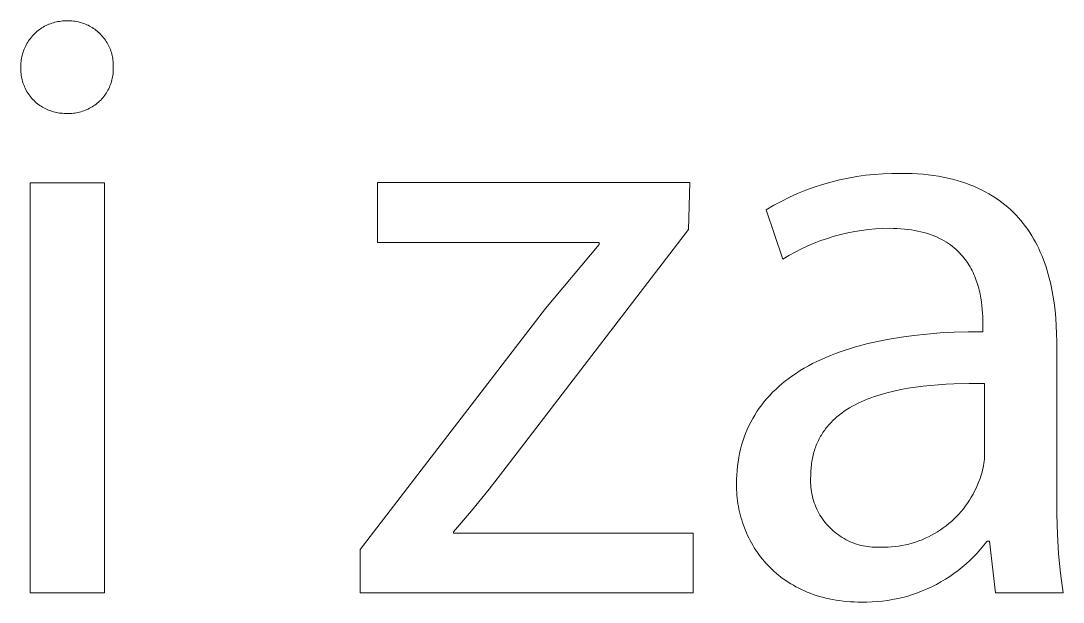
# Model space of a CAD drawing. Header units: millimetres. Extents: x 430 to 4403, y -1522 to 1254.
# Drawn here: x 3277.46 to 3326.42, y -1456.11 to -1428.83 of the extents above; entities that cross this region are included whole.
import ezdxf

# ---------------------------------------------------------------- set-up
doc = ezdxf.new("R2010")
doc.units = ezdxf.units.MM
doc.header["$MEASUREMENT"] = 0
doc.layers.add('Domyślny', color=7, linetype='Continuous', true_color=0x000000)

msp = doc.modelspace()

# ---------------------------------------------------------------- linework, layer by layer
at = {"layer": 'Domyślny', "color": 18, "lineweight": 15, "true_color": 0x000000}
for p, q in [((3278.449, -1429.154), (3278.512, -1429.116)), ((3278.512, -1429.116), (3278.576, -1429.08)), ((3278.576, -1429.08), (3278.642, -1429.046)), ((3278.642, -1429.046), (3278.708, -1429.014)), ((3278.708, -1429.014), (3278.776, -1428.985)), ((3278.776, -1428.985), (3278.845, -1428.959)), ((3278.845, -1428.959), (3278.915, -1428.934)), ((3278.915, -1428.934), (3278.985, -1428.912)), ((3278.985, -1428.912), (3279.056, -1428.893)), ((3279.056, -1428.893), (3279.128, -1428.876)), ((3279.128, -1428.876), (3279.201, -1428.861)), ((3279.201, -1428.861), (3279.274, -1428.849)), ((3279.274, -1428.849), (3279.347, -1428.84)), ((3279.347, -1428.84), (3279.42, -1428.833)), ((3279.42, -1428.833), (3279.494, -1428.829)), ((3279.494, -1428.829), (3279.568, -1428.827)), ((3279.568, -1428.827), (3279.642, -1428.828)), ((3279.642, -1428.828), (3279.714, -1428.827)), ((3279.714, -1428.827), (3279.786, -1428.828)), ((3279.786, -1428.828), (3279.857, -1428.832)), ((3279.857, -1428.832), (3279.929, -1428.839)), ((3279.929, -1428.839), (3280.001, -1428.848)), ((3280.001, -1428.848), (3280.072, -1428.859)), ((3280.072, -1428.859), (3280.143, -1428.873)), ((3280.143, -1428.873), (3280.213, -1428.889)), ((3280.213, -1428.889), (3280.282, -1428.908)), ((3280.282, -1428.908), (3280.351, -1428.929)), ((3280.351, -1428.929), (3280.419, -1428.952)), ((3280.419, -1428.952), (3280.487, -1428.978)), ((3280.487, -1428.978), (3280.553, -1429.006)), ((3280.553, -1429.006), (3280.618, -1429.036)), ((3280.618, -1429.036), (3280.683, -1429.068)), ((3280.683, -1429.068), (3280.746, -1429.103)), ((3280.746, -1429.103), (3280.808, -1429.14)), ((3277.904, -1429.647), (3277.951, -1429.59)), ((3277.951, -1429.59), (3277.999, -1429.534)), ((3277.999, -1429.534), (3278.049, -1429.48)), ((3278.049, -1429.48), (3278.101, -1429.428)), ((3278.101, -1429.428), (3278.155, -1429.377)), ((3278.155, -1429.377), (3278.21, -1429.328)), ((3278.21, -1429.328), (3278.268, -1429.282)), ((3278.268, -1429.282), (3278.326, -1429.237)), ((3278.326, -1429.237), (3278.387, -1429.195)), ((3278.387, -1429.195), (3278.449, -1429.154)), ((3280.808, -1429.14), (3280.868, -1429.179)), ((3280.868, -1429.179), (3280.927, -1429.22)), ((3280.927, -1429.22), (3280.985, -1429.263)), ((3280.985, -1429.263), (3281.041, -1429.308)), ((3281.041, -1429.308), (3281.096, -1429.355)), ((3281.096, -1429.355), (3281.149, -1429.403)), ((3281.149, -1429.403), (3281.201, -1429.454)), ((3281.201, -1429.454), (3281.25, -1429.506)), ((3281.25, -1429.506), (3281.298, -1429.56)), ((3281.298, -1429.56), (3281.344, -1429.616)), ((3281.344, -1429.616), (3281.388, -1429.673)), ((3277.611, -1430.158), (3277.64, -1430.09)), ((3277.64, -1430.09), (3277.671, -1430.023)), ((3277.671, -1430.023), (3277.704, -1429.957)), ((3277.704, -1429.957), (3277.74, -1429.892)), ((3277.74, -1429.892), (3277.778, -1429.829)), ((3277.778, -1429.829), (3277.818, -1429.767)), ((3277.818, -1429.767), (3277.86, -1429.706)), ((3277.86, -1429.706), (3277.904, -1429.647)), ((3281.388, -1429.673), (3281.43, -1429.731)), ((3281.43, -1429.731), (3281.469, -1429.791)), ((3281.469, -1429.791), (3281.507, -1429.852)), ((3281.507, -1429.852), (3281.543, -1429.915)), ((3281.543, -1429.915), (3281.576, -1429.979)), ((3281.576, -1429.979), (3281.608, -1430.044)), ((3281.608, -1430.044), (3281.637, -1430.11)), ((3281.637, -1430.11), (3281.664, -1430.176)), ((3277.478, -1430.656), (3277.489, -1430.583)), ((3277.489, -1430.583), (3277.503, -1430.51)), ((3277.503, -1430.51), (3277.52, -1430.439)), ((3277.52, -1430.439), (3277.539, -1430.367)), ((3277.539, -1430.367), (3277.561, -1430.297)), ((3277.561, -1430.297), (3277.584, -1430.227)), ((3277.584, -1430.227), (3277.611, -1430.158)), ((3281.664, -1430.176), (3281.688, -1430.244)), ((3281.688, -1430.244), (3281.71, -1430.313)), ((3281.71, -1430.313), (3281.73, -1430.382)), ((3281.73, -1430.382), (3281.747, -1430.452)), ((3281.747, -1430.452), (3281.762, -1430.522)), ((3281.762, -1430.522), (3281.775, -1430.593)), ((3281.775, -1430.593), (3281.785, -1430.665)), ((3277.457, -1430.95), (3277.459, -1430.876)), ((3277.459, -1431.024), (3277.457, -1430.95)), ((3277.458, -1431.095), (3277.459, -1431.024)), ((3277.459, -1430.876), (3277.462, -1430.803)), ((3277.462, -1430.803), (3277.469, -1430.729)), ((3277.469, -1430.729), (3277.478, -1430.656)), ((3281.785, -1430.665), (3281.792, -1430.736)), ((3281.792, -1430.736), (3281.798, -1430.808)), ((3281.798, -1430.808), (3281.8, -1430.88)), ((3281.8, -1430.952), (3281.798, -1431.024)), ((3281.798, -1431.024), (3281.799, -1431.097)), ((3281.8, -1430.88), (3281.8, -1430.952)), ((3277.459, -1431.167), (3277.458, -1431.095)), ((3277.463, -1431.238), (3277.459, -1431.167)), ((3277.469, -1431.309), (3277.463, -1431.238)), ((3277.478, -1431.38), (3277.469, -1431.309)), ((3277.489, -1431.451), (3277.478, -1431.38)), ((3277.503, -1431.521), (3277.489, -1431.451)), ((3277.519, -1431.59), (3277.503, -1431.521)), ((3281.751, -1431.529), (3281.734, -1431.6)), ((3281.765, -1431.458), (3281.751, -1431.529)), ((3281.777, -1431.386), (3281.765, -1431.458)), ((3281.786, -1431.314), (3281.777, -1431.386)), ((3281.793, -1431.242), (3281.786, -1431.314)), ((3281.797, -1431.169), (3281.793, -1431.242)), ((3281.799, -1431.097), (3281.797, -1431.169)), ((3277.537, -1431.659), (3277.519, -1431.59)), ((3277.558, -1431.728), (3277.537, -1431.659)), ((3277.581, -1431.795), (3277.558, -1431.728)), ((3277.606, -1431.862), (3277.581, -1431.795)), ((3277.634, -1431.928), (3277.606, -1431.862)), ((3277.664, -1431.993), (3277.634, -1431.928)), ((3277.696, -1432.057), (3277.664, -1431.993)), ((3277.73, -1432.119), (3277.696, -1432.057)), ((3281.583, -1432.009), (3281.55, -1432.073)), ((3281.614, -1431.943), (3281.583, -1432.009)), ((3281.643, -1431.876), (3281.614, -1431.943)), ((3281.67, -1431.808), (3281.643, -1431.876)), ((3281.694, -1431.74), (3281.67, -1431.808)), ((3281.715, -1431.67), (3281.694, -1431.74)), ((3281.734, -1431.6), (3281.715, -1431.67)), ((3277.767, -1432.181), (3277.73, -1432.119)), ((3277.805, -1432.241), (3277.767, -1432.181)), ((3277.846, -1432.3), (3277.805, -1432.241)), ((3277.888, -1432.357), (3277.846, -1432.3)), ((3277.933, -1432.413), (3277.888, -1432.357)), ((3277.979, -1432.467), (3277.933, -1432.413)), ((3278.027, -1432.52), (3277.979, -1432.467)), ((3278.077, -1432.571), (3278.027, -1432.52)), ((3281.207, -1432.541), (3281.156, -1432.592)), ((3281.257, -1432.488), (3281.207, -1432.541)), ((3281.305, -1432.433), (3281.257, -1432.488)), ((3281.351, -1432.377), (3281.305, -1432.433)), ((3281.395, -1432.319), (3281.351, -1432.377)), ((3281.437, -1432.26), (3281.395, -1432.319)), ((3281.477, -1432.199), (3281.437, -1432.26)), ((3281.515, -1432.137), (3281.477, -1432.199)), ((3281.55, -1432.073), (3281.515, -1432.137)), ((3278.129, -1432.62), (3278.077, -1432.571)), ((3278.183, -1432.667), (3278.129, -1432.62)), ((3278.238, -1432.713), (3278.183, -1432.667)), ((3278.294, -1432.756), (3278.238, -1432.713)), ((3278.352, -1432.798), (3278.294, -1432.756)), ((3278.411, -1432.838), (3278.352, -1432.798)), ((3278.472, -1432.875), (3278.411, -1432.838)), ((3278.534, -1432.911), (3278.472, -1432.875)), ((3278.597, -1432.944), (3278.534, -1432.911)), ((3278.662, -1432.975), (3278.597, -1432.944)), ((3278.727, -1433.004), (3278.662, -1432.975)), ((3278.793, -1433.031), (3278.727, -1433.004)), ((3278.86, -1433.055), (3278.793, -1433.031)), ((3280.42, -1433.049), (3280.351, -1433.072)), ((3280.488, -1433.023), (3280.42, -1433.049)), ((3280.555, -1432.994), (3280.488, -1433.023)), ((3280.621, -1432.964), (3280.555, -1432.994)), ((3280.686, -1432.931), (3280.621, -1432.964)), ((3280.749, -1432.896), (3280.686, -1432.931)), ((3280.812, -1432.859), (3280.749, -1432.896)), ((3280.873, -1432.819), (3280.812, -1432.859)), ((3280.933, -1432.778), (3280.873, -1432.819)), ((3280.991, -1432.734), (3280.933, -1432.778)), ((3281.047, -1432.689), (3280.991, -1432.734)), ((3281.103, -1432.641), (3281.047, -1432.689)), ((3281.156, -1432.592), (3281.103, -1432.641)), ((3278.928, -1433.077), (3278.86, -1433.055)), ((3278.997, -1433.097), (3278.928, -1433.077)), ((3279.066, -1433.114), (3278.997, -1433.097)), ((3279.136, -1433.129), (3279.066, -1433.114)), ((3279.206, -1433.141), (3279.136, -1433.129)), ((3279.277, -1433.152), (3279.206, -1433.141)), ((3279.348, -1433.159), (3279.277, -1433.152)), ((3279.419, -1433.164), (3279.348, -1433.159)), ((3279.491, -1433.167), (3279.419, -1433.164)), ((3279.562, -1433.167), (3279.491, -1433.167)), ((3279.635, -1433.171), (3279.562, -1433.167)), ((3279.707, -1433.173), (3279.635, -1433.171)), ((3279.78, -1433.171), (3279.707, -1433.173)), ((3279.853, -1433.168), (3279.78, -1433.171)), ((3279.925, -1433.162), (3279.853, -1433.168)), ((3279.997, -1433.153), (3279.925, -1433.162)), ((3280.069, -1433.142), (3279.997, -1433.153)), ((3280.141, -1433.128), (3280.069, -1433.142)), ((3280.211, -1433.112), (3280.141, -1433.128)), ((3280.282, -1433.093), (3280.211, -1433.112)), ((3280.351, -1433.072), (3280.282, -1433.093)), ((3317.956, -1436), (3318.369, -1435.984)), ((3318.369, -1435.984), (3318.783, -1435.983)), ((3318.783, -1435.983), (3319.055, -1435.986)), ((3319.055, -1435.986), (3319.321, -1435.994)), ((3277.895, -1436.422), (3281.388, -1436.422)), ((3277.895, -1455.672), (3277.895, -1436.422)), ((3281.388, -1436.422), (3281.388, -1455.672)), ((3294.204, -1439.236), (3294.204, -1436.418)), ((3294.204, -1436.418), (3308.876, -1436.418)), ((3308.876, -1436.418), (3308.823, -1438.614)), ((3315.111, -1436.509), (3315.508, -1436.394)), ((3315.508, -1436.394), (3315.909, -1436.293)), ((3315.909, -1436.293), (3316.314, -1436.206)), ((3316.314, -1436.206), (3316.722, -1436.133)), ((3316.722, -1436.133), (3317.131, -1436.074)), ((3317.131, -1436.074), (3317.543, -1436.03)), ((3317.543, -1436.03), (3317.956, -1436)), ((3319.321, -1435.994), (3319.58, -1436.009)), ((3319.58, -1436.009), (3319.834, -1436.029)), ((3319.834, -1436.029), (3320.08, -1436.054)), ((3320.08, -1436.054), (3320.321, -1436.085)), ((3320.321, -1436.085), (3320.556, -1436.122)), ((3320.556, -1436.122), (3320.785, -1436.163)), ((3320.785, -1436.163), (3321.007, -1436.21)), ((3321.007, -1436.21), (3321.224, -1436.261)), ((3321.224, -1436.261), (3321.435, -1436.318)), ((3321.435, -1436.318), (3321.641, -1436.379)), ((3321.641, -1436.379), (3321.841, -1436.446)), ((3321.841, -1436.446), (3322.035, -1436.516)), ((3313.567, -1437.105), (3313.945, -1436.936)), ((3313.945, -1436.936), (3314.328, -1436.78)), ((3314.328, -1436.78), (3314.717, -1436.637)), ((3314.717, -1436.637), (3315.111, -1436.509)), ((3322.035, -1436.516), (3322.223, -1436.592)), ((3322.223, -1436.592), (3322.407, -1436.672)), ((3322.407, -1436.672), (3322.584, -1436.756)), ((3322.584, -1436.756), (3322.757, -1436.844)), ((3322.757, -1436.844), (3322.924, -1436.937)), ((3322.924, -1436.937), (3323.086, -1437.033)), ((3312.83, -1437.482), (3313.196, -1437.287)), ((3313.196, -1437.287), (3313.567, -1437.105)), ((3323.086, -1437.033), (3323.243, -1437.134)), ((3323.243, -1437.134), (3323.395, -1437.239)), ((3323.395, -1437.239), (3323.542, -1437.347)), ((3323.542, -1437.347), (3323.684, -1437.459)), ((3312.472, -1437.689), (3312.83, -1437.482)), ((3313.253, -1440.005), (3312.472, -1437.689)), ((3323.684, -1437.459), (3323.821, -1437.575)), ((3323.821, -1437.575), (3323.953, -1437.694)), ((3323.953, -1437.694), (3324.081, -1437.816)), ((3324.081, -1437.816), (3324.204, -1437.942)), ((3324.204, -1437.942), (3324.322, -1438.071)), ((3324.322, -1438.071), (3324.436, -1438.203)), ((3324.436, -1438.203), (3324.546, -1438.338)), ((3324.546, -1438.338), (3324.651, -1438.477)), ((3308.823, -1438.614), (3300.25, -1449.78)), ((3315.979, -1438.852), (3315.66, -1438.937)), ((3316.301, -1438.777), (3315.979, -1438.852)), ((3316.625, -1438.713), (3316.301, -1438.777)), ((3316.951, -1438.661), (3316.625, -1438.713)), ((3317.279, -1438.619), (3316.951, -1438.661)), ((3317.607, -1438.589), (3317.279, -1438.619)), ((3317.937, -1438.57), (3317.607, -1438.589)), ((3318.267, -1438.563), (3317.937, -1438.57)), ((3318.449, -1438.565), (3318.267, -1438.563)), ((3318.627, -1438.571), (3318.449, -1438.565)), ((3318.799, -1438.581), (3318.627, -1438.571)), ((3318.966, -1438.595), (3318.799, -1438.581)), ((3319.128, -1438.613), (3318.966, -1438.595)), ((3319.286, -1438.635), (3319.128, -1438.613)), ((3319.439, -1438.66), (3319.286, -1438.635)), ((3319.587, -1438.689), (3319.439, -1438.66)), ((3319.731, -1438.721), (3319.587, -1438.689)), ((3319.87, -1438.757), (3319.731, -1438.721)), ((3320.005, -1438.796), (3319.87, -1438.757)), ((3320.135, -1438.838), (3320.005, -1438.796)), ((3320.261, -1438.883), (3320.135, -1438.838)), ((3320.383, -1438.931), (3320.261, -1438.883)), ((3324.651, -1438.477), (3324.752, -1438.618)), ((3324.752, -1438.618), (3324.848, -1438.761)), ((3324.848, -1438.761), (3324.941, -1438.908)), ((3324.941, -1438.908), (3325.029, -1439.056)), ((3304.616, -1439.236), (3294.204, -1439.236)), ((3302.102, -1442.319), (3304.616, -1439.329)), ((3304.616, -1439.329), (3304.616, -1439.236)), ((3314.42, -1439.388), (3314.121, -1439.527)), ((3314.724, -1439.26), (3314.42, -1439.388)), ((3315.033, -1439.142), (3314.724, -1439.26)), ((3315.345, -1439.034), (3315.033, -1439.142)), ((3315.66, -1438.937), (3315.345, -1439.034)), ((3320.501, -1438.982), (3320.383, -1438.931)), ((3320.615, -1439.036), (3320.501, -1438.982)), ((3320.724, -1439.092), (3320.615, -1439.036)), ((3320.83, -1439.151), (3320.724, -1439.092)), ((3320.932, -1439.213), (3320.83, -1439.151)), ((3321.03, -1439.277), (3320.932, -1439.213)), ((3321.124, -1439.343), (3321.03, -1439.277)), ((3321.215, -1439.412), (3321.124, -1439.343)), ((3321.302, -1439.482), (3321.215, -1439.412)), ((3325.029, -1439.056), (3325.113, -1439.208)), ((3325.113, -1439.208), (3325.193, -1439.361)), ((3325.193, -1439.361), (3325.27, -1439.517)), ((3313.537, -1439.836), (3313.253, -1440.005)), ((3313.826, -1439.677), (3313.537, -1439.836)), ((3314.121, -1439.527), (3313.826, -1439.677)), ((3321.385, -1439.555), (3321.302, -1439.482)), ((3321.465, -1439.629), (3321.385, -1439.555)), ((3321.542, -1439.706), (3321.465, -1439.629)), ((3321.616, -1439.784), (3321.542, -1439.706)), ((3321.686, -1439.863), (3321.616, -1439.784)), ((3321.753, -1439.945), (3321.686, -1439.863)), ((3325.27, -1439.517), (3325.342, -1439.675)), ((3325.342, -1439.675), (3325.411, -1439.835)), ((3325.411, -1439.835), (3325.476, -1439.998)), ((3321.817, -1440.027), (3321.753, -1439.945)), ((3321.877, -1440.111), (3321.817, -1440.027)), ((3321.935, -1440.197), (3321.877, -1440.111)), ((3321.99, -1440.283), (3321.935, -1440.197)), ((3322.042, -1440.371), (3321.99, -1440.283)), ((3322.092, -1440.459), (3322.042, -1440.371)), ((3325.476, -1439.998), (3325.538, -1440.161)), ((3325.538, -1440.161), (3325.596, -1440.327)), ((3325.596, -1440.327), (3325.65, -1440.495)), ((3322.139, -1440.548), (3322.092, -1440.459)), ((3322.183, -1440.639), (3322.139, -1440.548)), ((3322.224, -1440.729), (3322.183, -1440.639)), ((3322.264, -1440.821), (3322.224, -1440.729)), ((3322.3, -1440.913), (3322.264, -1440.821)), ((3325.65, -1440.495), (3325.701, -1440.664)), ((3325.701, -1440.664), (3325.749, -1440.834)), ((3325.749, -1440.834), (3325.794, -1441.006)), ((3322.335, -1441.005), (3322.3, -1440.913)), ((3322.367, -1441.098), (3322.335, -1441.005)), ((3322.397, -1441.191), (3322.367, -1441.098)), ((3322.425, -1441.284), (3322.397, -1441.191)), ((3322.451, -1441.377), (3322.425, -1441.284)), ((3325.794, -1441.006), (3325.835, -1441.179)), ((3325.835, -1441.179), (3325.873, -1441.354)), ((3325.873, -1441.354), (3325.908, -1441.529)), ((3322.474, -1441.47), (3322.451, -1441.377)), ((3322.496, -1441.562), (3322.474, -1441.47)), ((3322.517, -1441.655), (3322.496, -1441.562)), ((3322.552, -1441.839), (3322.517, -1441.655)), ((3322.58, -1442.02), (3322.552, -1441.839)), ((3325.908, -1441.529), (3325.94, -1441.706)), ((3325.94, -1441.706), (3325.995, -1442.061)), ((3293.397, -1453.644), (3302.102, -1442.319)), ((3322.603, -1442.199), (3322.58, -1442.02)), ((3322.62, -1442.374), (3322.603, -1442.199)), ((3325.995, -1442.061), (3326.039, -1442.42)), ((3322.632, -1442.544), (3322.62, -1442.374)), ((3322.641, -1442.709), (3322.632, -1442.544)), ((3322.645, -1442.869), (3322.641, -1442.709)), ((3326.039, -1442.42), (3326.072, -1442.781)), ((3326.072, -1442.781), (3326.095, -1443.143)), ((3322.646, -1443.021), (3322.645, -1442.869)), ((3322.646, -1443.418), (3322.646, -1443.021)), ((3326.095, -1443.143), (3326.108, -1443.505)), ((3317.701, -1443.867), (3318.249, -1443.759)), ((3318.249, -1443.759), (3318.817, -1443.666)), ((3318.817, -1443.666), (3319.406, -1443.587)), ((3319.406, -1443.587), (3320.014, -1443.524)), ((3320.014, -1443.524), (3320.643, -1443.475)), ((3320.643, -1443.475), (3321.291, -1443.441)), ((3321.291, -1443.441), (3321.959, -1443.422)), ((3321.959, -1443.422), (3322.646, -1443.418)), ((3326.108, -1443.505), (3326.113, -1443.868)), ((3315.946, -1444.357), (3316.181, -1444.276)), ((3316.181, -1444.276), (3316.421, -1444.199)), ((3316.421, -1444.199), (3316.667, -1444.125)), ((3316.667, -1444.125), (3316.917, -1444.055)), ((3316.917, -1444.055), (3317.173, -1443.989)), ((3317.173, -1443.989), (3317.701, -1443.867)), ((3326.113, -1443.868), (3326.113, -1451.065)), ((3314.85, -1444.813), (3315.059, -1444.715)), ((3315.059, -1444.715), (3315.272, -1444.62)), ((3315.272, -1444.62), (3315.492, -1444.529)), ((3315.492, -1444.529), (3315.716, -1444.441)), ((3315.716, -1444.441), (3315.946, -1444.357)), ((3313.888, -1445.356), (3314.07, -1445.241)), ((3314.07, -1445.241), (3314.257, -1445.128)), ((3314.257, -1445.128), (3314.449, -1445.02)), ((3314.449, -1445.02), (3314.647, -1444.915)), ((3314.647, -1444.915), (3314.85, -1444.813)), ((3313.217, -1445.852), (3313.377, -1445.723)), ((3313.377, -1445.723), (3313.542, -1445.597)), ((3313.542, -1445.597), (3313.712, -1445.475)), ((3313.712, -1445.475), (3313.888, -1445.356)), ((3312.635, -1446.402), (3312.772, -1446.26)), ((3312.772, -1446.26), (3312.915, -1446.121)), ((3312.915, -1446.121), (3313.063, -1445.985)), ((3313.063, -1445.985), (3313.217, -1445.852)), ((3318.463, -1446.203), (3318.136, -1446.283)), ((3318.797, -1446.131), (3318.463, -1446.203)), ((3319.138, -1446.069), (3318.797, -1446.131)), ((3319.485, -1446.016), (3319.138, -1446.069)), ((3319.837, -1445.97), (3319.485, -1446.016)), ((3320.193, -1445.933), (3319.837, -1445.97)), ((3320.553, -1445.903), (3320.193, -1445.933)), ((3320.914, -1445.879), (3320.553, -1445.903)), ((3321.277, -1445.863), (3320.914, -1445.879)), ((3322.004, -1445.847), (3321.277, -1445.863)), ((3322.726, -1445.852), (3322.004, -1445.847)), ((3322.726, -1449.186), (3322.726, -1445.852)), ((3312.257, -1446.85), (3312.378, -1446.697)), ((3312.378, -1446.697), (3312.504, -1446.548)), ((3312.504, -1446.548), (3312.635, -1446.402)), ((3316.923, -1446.71), (3316.784, -1446.775)), ((3317.065, -1446.647), (3316.923, -1446.71)), ((3317.21, -1446.587), (3317.065, -1446.647)), ((3317.358, -1446.53), (3317.21, -1446.587)), ((3317.509, -1446.475), (3317.358, -1446.53)), ((3317.662, -1446.423), (3317.509, -1446.475)), ((3317.818, -1446.374), (3317.662, -1446.423)), ((3317.976, -1446.327), (3317.818, -1446.374)), ((3318.136, -1446.283), (3317.976, -1446.327)), ((3311.931, -1447.327), (3312.034, -1447.165)), ((3312.034, -1447.165), (3312.143, -1447.006)), ((3312.143, -1447.006), (3312.257, -1446.85)), ((3316.019, -1447.234), (3315.904, -1447.321)), ((3316.137, -1447.149), (3316.019, -1447.234)), ((3316.26, -1447.068), (3316.137, -1447.149)), ((3316.386, -1446.99), (3316.26, -1447.068)), ((3316.515, -1446.916), (3316.386, -1446.99)), ((3316.648, -1446.844), (3316.515, -1446.916)), ((3316.784, -1446.775), (3316.648, -1446.844)), ((3311.656, -1447.833), (3311.741, -1447.661)), ((3311.741, -1447.661), (3311.833, -1447.493)), ((3311.833, -1447.493), (3311.931, -1447.327)), ((3315.484, -1447.705), (3315.437, -1447.757)), ((3315.533, -1447.654), (3315.484, -1447.705)), ((3315.583, -1447.604), (3315.533, -1447.654)), ((3315.634, -1447.554), (3315.583, -1447.604)), ((3315.686, -1447.506), (3315.634, -1447.554)), ((3315.739, -1447.459), (3315.686, -1447.506)), ((3315.793, -1447.412), (3315.739, -1447.459)), ((3315.848, -1447.366), (3315.793, -1447.412)), ((3315.904, -1447.321), (3315.848, -1447.366)), ((3311.433, -1448.369), (3311.501, -1448.187)), ((3311.501, -1448.187), (3311.575, -1448.009)), ((3311.575, -1448.009), (3311.656, -1447.833)), ((3315.096, -1448.204), (3315.059, -1448.264)), ((3315.135, -1448.145), (3315.096, -1448.204)), ((3315.174, -1448.087), (3315.135, -1448.145)), ((3315.215, -1448.029), (3315.174, -1448.087)), ((3315.257, -1447.973), (3315.215, -1448.029)), ((3315.301, -1447.918), (3315.257, -1447.973)), ((3315.345, -1447.863), (3315.301, -1447.918)), ((3315.39, -1447.809), (3315.345, -1447.863)), ((3315.437, -1447.757), (3315.39, -1447.809)), ((3311.313, -1448.742), (3311.37, -1448.554)), ((3311.37, -1448.554), (3311.433, -1448.369)), ((3314.834, -1448.712), (3314.807, -1448.78)), ((3314.862, -1448.645), (3314.834, -1448.712)), ((3314.892, -1448.579), (3314.862, -1448.645)), ((3314.923, -1448.514), (3314.892, -1448.579)), ((3314.955, -1448.45), (3314.923, -1448.514)), ((3314.988, -1448.387), (3314.955, -1448.45)), ((3315.023, -1448.325), (3314.988, -1448.387)), ((3315.059, -1448.264), (3315.023, -1448.325)), ((3311.178, -1449.325), (3311.217, -1449.128)), ((3311.217, -1449.128), (3311.262, -1448.933)), ((3311.262, -1448.933), (3311.313, -1448.742)), ((3314.692, -1449.134), (3314.673, -1449.208)), ((3314.712, -1449.061), (3314.692, -1449.134)), ((3314.734, -1448.989), (3314.712, -1449.061)), ((3314.757, -1448.918), (3314.734, -1448.989)), ((3314.781, -1448.849), (3314.757, -1448.918)), ((3314.807, -1448.78), (3314.781, -1448.849)), ((3322.723, -1449.29), (3322.726, -1449.186)), ((3311.118, -1449.73), (3311.145, -1449.526)), ((3311.145, -1449.526), (3311.178, -1449.325)), ((3314.591, -1449.674), (3314.582, -1449.755)), ((3314.601, -1449.594), (3314.591, -1449.674)), ((3314.612, -1449.514), (3314.601, -1449.594)), ((3314.625, -1449.436), (3314.612, -1449.514)), ((3314.64, -1449.359), (3314.625, -1449.436)), ((3314.656, -1449.283), (3314.64, -1449.359)), ((3314.673, -1449.208), (3314.656, -1449.283)), ((3322.678, -1449.701), (3322.694, -1449.598)), ((3322.694, -1449.598), (3322.707, -1449.496)), ((3322.707, -1449.496), (3322.716, -1449.393)), ((3322.716, -1449.393), (3322.723, -1449.29)), ((3300.25, -1449.78), (3299.451, -1450.811)), ((3311.073, -1450.359), (3311.082, -1450.146)), ((3311.082, -1450.146), (3311.097, -1449.936)), ((3311.097, -1449.936), (3311.118, -1449.73)), ((3314.563, -1450.179), (3314.556, -1450.285)), ((3314.564, -1450.092), (3314.563, -1450.179)), ((3314.566, -1450.006), (3314.564, -1450.092)), ((3314.57, -1449.921), (3314.566, -1450.006)), ((3314.575, -1449.838), (3314.57, -1449.921)), ((3314.582, -1449.755), (3314.575, -1449.838)), ((3322.549, -1450.201), (3322.581, -1450.102)), ((3322.581, -1450.102), (3322.61, -1450.003)), ((3322.61, -1450.003), (3322.636, -1449.903)), ((3322.636, -1449.903), (3322.659, -1449.802)), ((3322.659, -1449.802), (3322.678, -1449.701)), ((3311.07, -1450.576), (3311.073, -1450.359)), ((3311.071, -1450.706), (3311.07, -1450.576)), ((3314.556, -1450.285), (3314.553, -1450.392)), ((3314.553, -1450.392), (3314.554, -1450.499)), ((3314.554, -1450.499), (3314.559, -1450.605)), ((3314.559, -1450.605), (3314.567, -1450.712)), ((3322.331, -1450.753), (3322.397, -1450.603)), ((3322.397, -1450.603), (3322.458, -1450.451)), ((3322.458, -1450.451), (3322.514, -1450.298)), ((3322.514, -1450.298), (3322.549, -1450.201)), ((3299.451, -1450.811), (3298.627, -1451.821)), ((3311.076, -1450.837), (3311.071, -1450.706)), ((3311.083, -1450.968), (3311.076, -1450.837)), ((3311.093, -1451.098), (3311.083, -1450.968)), ((3311.106, -1451.228), (3311.093, -1451.098)), ((3314.567, -1450.712), (3314.579, -1450.818)), ((3314.579, -1450.818), (3314.594, -1450.923)), ((3314.594, -1450.923), (3314.613, -1451.028)), ((3314.613, -1451.028), (3314.636, -1451.133)), ((3314.636, -1451.133), (3314.662, -1451.236)), ((3322.102, -1451.186), (3322.183, -1451.044)), ((3322.183, -1451.044), (3322.26, -1450.9)), ((3322.26, -1450.9), (3322.331, -1450.753)), ((3326.113, -1451.065), (3326.114, -1451.989)), ((3311.123, -1451.357), (3311.106, -1451.228)), ((3311.141, -1451.486), (3311.123, -1451.357)), ((3311.163, -1451.615), (3311.141, -1451.486)), ((3311.188, -1451.743), (3311.163, -1451.615)), ((3314.662, -1451.236), (3314.691, -1451.339)), ((3314.691, -1451.339), (3314.725, -1451.44)), ((3314.725, -1451.44), (3314.761, -1451.54)), ((3314.761, -1451.54), (3314.801, -1451.639)), ((3314.801, -1451.639), (3314.845, -1451.737)), ((3321.73, -1451.724), (3321.83, -1451.594)), ((3321.83, -1451.594), (3321.925, -1451.461)), ((3321.925, -1451.461), (3322.016, -1451.325)), ((3322.016, -1451.325), (3322.102, -1451.186)), ((3298.627, -1451.821), (3297.776, -1452.81)), ((3311.216, -1451.87), (3311.188, -1451.743)), ((3311.246, -1451.997), (3311.216, -1451.87)), ((3311.28, -1452.123), (3311.246, -1451.997)), ((3311.316, -1452.248), (3311.28, -1452.123)), ((3314.845, -1451.737), (3314.892, -1451.833)), ((3314.892, -1451.833), (3314.942, -1451.927)), ((3314.942, -1451.927), (3314.995, -1452.019)), ((3314.995, -1452.019), (3315.051, -1452.11)), ((3315.051, -1452.11), (3315.111, -1452.199)), ((3321.289, -1452.206), (3321.406, -1452.091)), ((3321.406, -1452.091), (3321.518, -1451.972)), ((3321.518, -1451.972), (3321.626, -1451.85)), ((3321.626, -1451.85), (3321.73, -1451.724)), ((3326.114, -1451.989), (3326.145, -1452.912)), ((3311.356, -1452.372), (3311.316, -1452.248)), ((3311.398, -1452.495), (3311.356, -1452.372)), ((3311.443, -1452.617), (3311.398, -1452.495)), ((3311.491, -1452.739), (3311.443, -1452.617)), ((3315.111, -1452.199), (3315.173, -1452.285)), ((3315.173, -1452.285), (3315.238, -1452.369)), ((3315.238, -1452.369), (3315.307, -1452.451)), ((3315.307, -1452.451), (3315.378, -1452.531)), ((3315.378, -1452.531), (3315.451, -1452.608)), ((3315.451, -1452.608), (3315.528, -1452.683)), ((3320.652, -1452.717), (3320.786, -1452.623)), ((3320.786, -1452.623), (3320.917, -1452.525)), ((3320.917, -1452.525), (3321.045, -1452.423)), ((3321.045, -1452.423), (3321.169, -1452.317)), ((3321.169, -1452.317), (3321.289, -1452.206)), ((3297.776, -1452.81), (3297.776, -1452.876)), ((3297.776, -1452.876), (3309.035, -1452.876)), ((3309.035, -1452.876), (3309.035, -1455.668)), ((3311.542, -1452.859), (3311.491, -1452.739)), ((3311.595, -1452.978), (3311.542, -1452.859)), ((3311.652, -1453.095), (3311.595, -1452.978)), ((3311.711, -1453.212), (3311.652, -1453.095)), ((3315.528, -1452.683), (3315.607, -1452.755)), ((3315.607, -1452.755), (3315.688, -1452.824)), ((3315.688, -1452.824), (3315.771, -1452.89)), ((3315.771, -1452.89), (3315.857, -1452.954)), ((3315.857, -1452.954), (3315.945, -1453.014)), ((3315.945, -1453.014), (3316.035, -1453.072)), ((3316.035, -1453.072), (3316.127, -1453.126)), ((3319.787, -1453.176), (3319.937, -1453.112)), ((3319.937, -1453.112), (3320.086, -1453.043)), ((3320.086, -1453.043), (3320.231, -1452.968)), ((3320.231, -1452.968), (3320.374, -1452.889)), ((3320.374, -1452.889), (3320.515, -1452.805)), ((3320.515, -1452.805), (3320.652, -1452.717)), ((3326.145, -1452.912), (3326.206, -1453.834)), ((3311.774, -1453.327), (3311.711, -1453.212)), ((3311.839, -1453.44), (3311.774, -1453.327)), ((3311.907, -1453.552), (3311.839, -1453.44)), ((3311.978, -1453.663), (3311.907, -1453.552)), ((3316.127, -1453.126), (3316.22, -1453.177)), ((3316.22, -1453.177), (3316.316, -1453.225)), ((3316.316, -1453.225), (3316.413, -1453.27)), ((3316.413, -1453.27), (3316.511, -1453.311)), ((3316.511, -1453.311), (3316.611, -1453.349)), ((3316.611, -1453.349), (3316.712, -1453.383)), ((3316.712, -1453.383), (3316.814, -1453.414)), ((3316.814, -1453.414), (3316.917, -1453.442)), ((3316.917, -1453.442), (3317.021, -1453.466)), ((3317.021, -1453.466), (3317.126, -1453.486)), ((3317.126, -1453.486), (3317.231, -1453.502)), ((3317.231, -1453.502), (3317.337, -1453.516)), ((3317.337, -1453.516), (3317.444, -1453.525)), ((3317.444, -1453.525), (3317.55, -1453.531)), ((3317.55, -1453.531), (3317.657, -1453.533)), ((3317.657, -1453.533), (3317.764, -1453.531)), ((3317.764, -1453.531), (3317.87, -1453.526)), ((3317.87, -1453.526), (3318.034, -1453.527)), ((3318.034, -1453.527), (3318.197, -1453.523)), ((3318.197, -1453.523), (3318.36, -1453.513)), ((3318.36, -1453.513), (3318.523, -1453.497)), ((3318.523, -1453.497), (3318.685, -1453.476)), ((3318.685, -1453.476), (3318.847, -1453.449)), ((3318.847, -1453.449), (3319.007, -1453.417)), ((3319.007, -1453.417), (3319.166, -1453.38)), ((3319.166, -1453.38), (3319.324, -1453.337)), ((3319.324, -1453.337), (3319.48, -1453.288)), ((3319.48, -1453.288), (3319.634, -1453.235)), ((3319.634, -1453.235), (3319.787, -1453.176)), ((3322.696, -1453.439), (3322.54, -1453.626)), ((3322.845, -1453.248), (3322.696, -1453.439)), ((3322.964, -1453.248), (3322.845, -1453.248)), ((3323.242, -1455.669), (3322.964, -1453.248)), ((3293.397, -1455.668), (3293.397, -1453.644)), ((3312.052, -1453.772), (3311.978, -1453.663)), ((3312.129, -1453.879), (3312.052, -1453.772)), ((3312.208, -1453.984), (3312.129, -1453.879)), ((3312.291, -1454.088), (3312.208, -1453.984)), ((3312.376, -1454.19), (3312.291, -1454.088)), ((3322.21, -1453.982), (3322.036, -1454.151)), ((3322.378, -1453.806), (3322.21, -1453.982)), ((3322.54, -1453.626), (3322.378, -1453.806)), ((3326.206, -1453.834), (3326.297, -1454.753)), ((3312.464, -1454.29), (3312.376, -1454.19)), ((3312.555, -1454.388), (3312.464, -1454.29)), ((3312.649, -1454.483), (3312.555, -1454.388)), ((3312.746, -1454.577), (3312.649, -1454.483)), ((3312.845, -1454.669), (3312.746, -1454.577)), ((3321.672, -1454.472), (3321.482, -1454.623)), ((3321.857, -1454.314), (3321.672, -1454.472)), ((3322.036, -1454.151), (3321.857, -1454.314)), ((3312.947, -1454.758), (3312.845, -1454.669)), ((3313.053, -1454.845), (3312.947, -1454.758)), ((3313.161, -1454.93), (3313.053, -1454.845)), ((3313.272, -1455.012), (3313.161, -1454.93)), ((3313.385, -1455.092), (3313.272, -1455.012)), ((3320.883, -1455.036), (3320.675, -1455.16)), ((3321.088, -1454.905), (3320.883, -1455.036)), ((3321.287, -1454.767), (3321.088, -1454.905)), ((3321.482, -1454.623), (3321.287, -1454.767)), ((3326.297, -1454.753), (3326.417, -1455.669)), ((3313.502, -1455.169), (3313.385, -1455.092)), ((3313.621, -1455.244), (3313.502, -1455.169)), ((3313.743, -1455.316), (3313.621, -1455.244)), ((3313.868, -1455.385), (3313.743, -1455.316)), ((3313.996, -1455.452), (3313.868, -1455.385)), ((3314.127, -1455.516), (3313.996, -1455.452)), ((3314.26, -1455.577), (3314.127, -1455.516)), ((3320.025, -1455.489), (3319.802, -1455.584)), ((3320.246, -1455.387), (3320.025, -1455.489)), ((3320.462, -1455.277), (3320.246, -1455.387)), ((3320.675, -1455.16), (3320.462, -1455.277)), ((3281.388, -1455.672), (3277.895, -1455.672)), ((3309.035, -1455.668), (3293.397, -1455.668)), ((3314.397, -1455.634), (3314.26, -1455.577)), ((3314.536, -1455.689), (3314.397, -1455.634)), ((3314.677, -1455.741), (3314.536, -1455.689)), ((3314.822, -1455.789), (3314.677, -1455.741)), ((3314.97, -1455.835), (3314.822, -1455.789)), ((3315.12, -1455.877), (3314.97, -1455.835)), ((3315.273, -1455.916), (3315.12, -1455.877)), ((3315.429, -1455.951), (3315.273, -1455.916)), ((3315.588, -1455.983), (3315.429, -1455.951)), ((3315.749, -1456.011), (3315.588, -1455.983)), ((3315.913, -1456.036), (3315.749, -1456.011)), ((3316.08, -1456.057), (3315.913, -1456.036)), ((3316.25, -1456.074), (3316.08, -1456.057)), ((3318.167, -1456.029), (3317.926, -1456.061)), ((3318.406, -1455.989), (3318.167, -1456.029)), ((3318.644, -1455.942), (3318.406, -1455.989)), ((3318.88, -1455.886), (3318.644, -1455.942)), ((3319.114, -1455.822), (3318.88, -1455.886)), ((3319.346, -1455.75), (3319.114, -1455.822)), ((3319.576, -1455.671), (3319.346, -1455.75)), ((3319.802, -1455.584), (3319.576, -1455.671)), ((3326.417, -1455.669), (3323.242, -1455.669)), ((3316.423, -1456.088), (3316.25, -1456.074)), ((3316.598, -1456.098), (3316.423, -1456.088)), ((3316.776, -1456.104), (3316.598, -1456.098)), ((3316.957, -1456.106), (3316.776, -1456.104)), ((3317.2, -1456.107), (3316.957, -1456.106)), ((3317.443, -1456.1), (3317.2, -1456.107)), ((3317.685, -1456.084), (3317.443, -1456.1)), ((3317.926, -1456.061), (3317.685, -1456.084))]:
    msp.add_line(p, q, dxfattribs=at)

doc.saveas('drawing.dxf')
